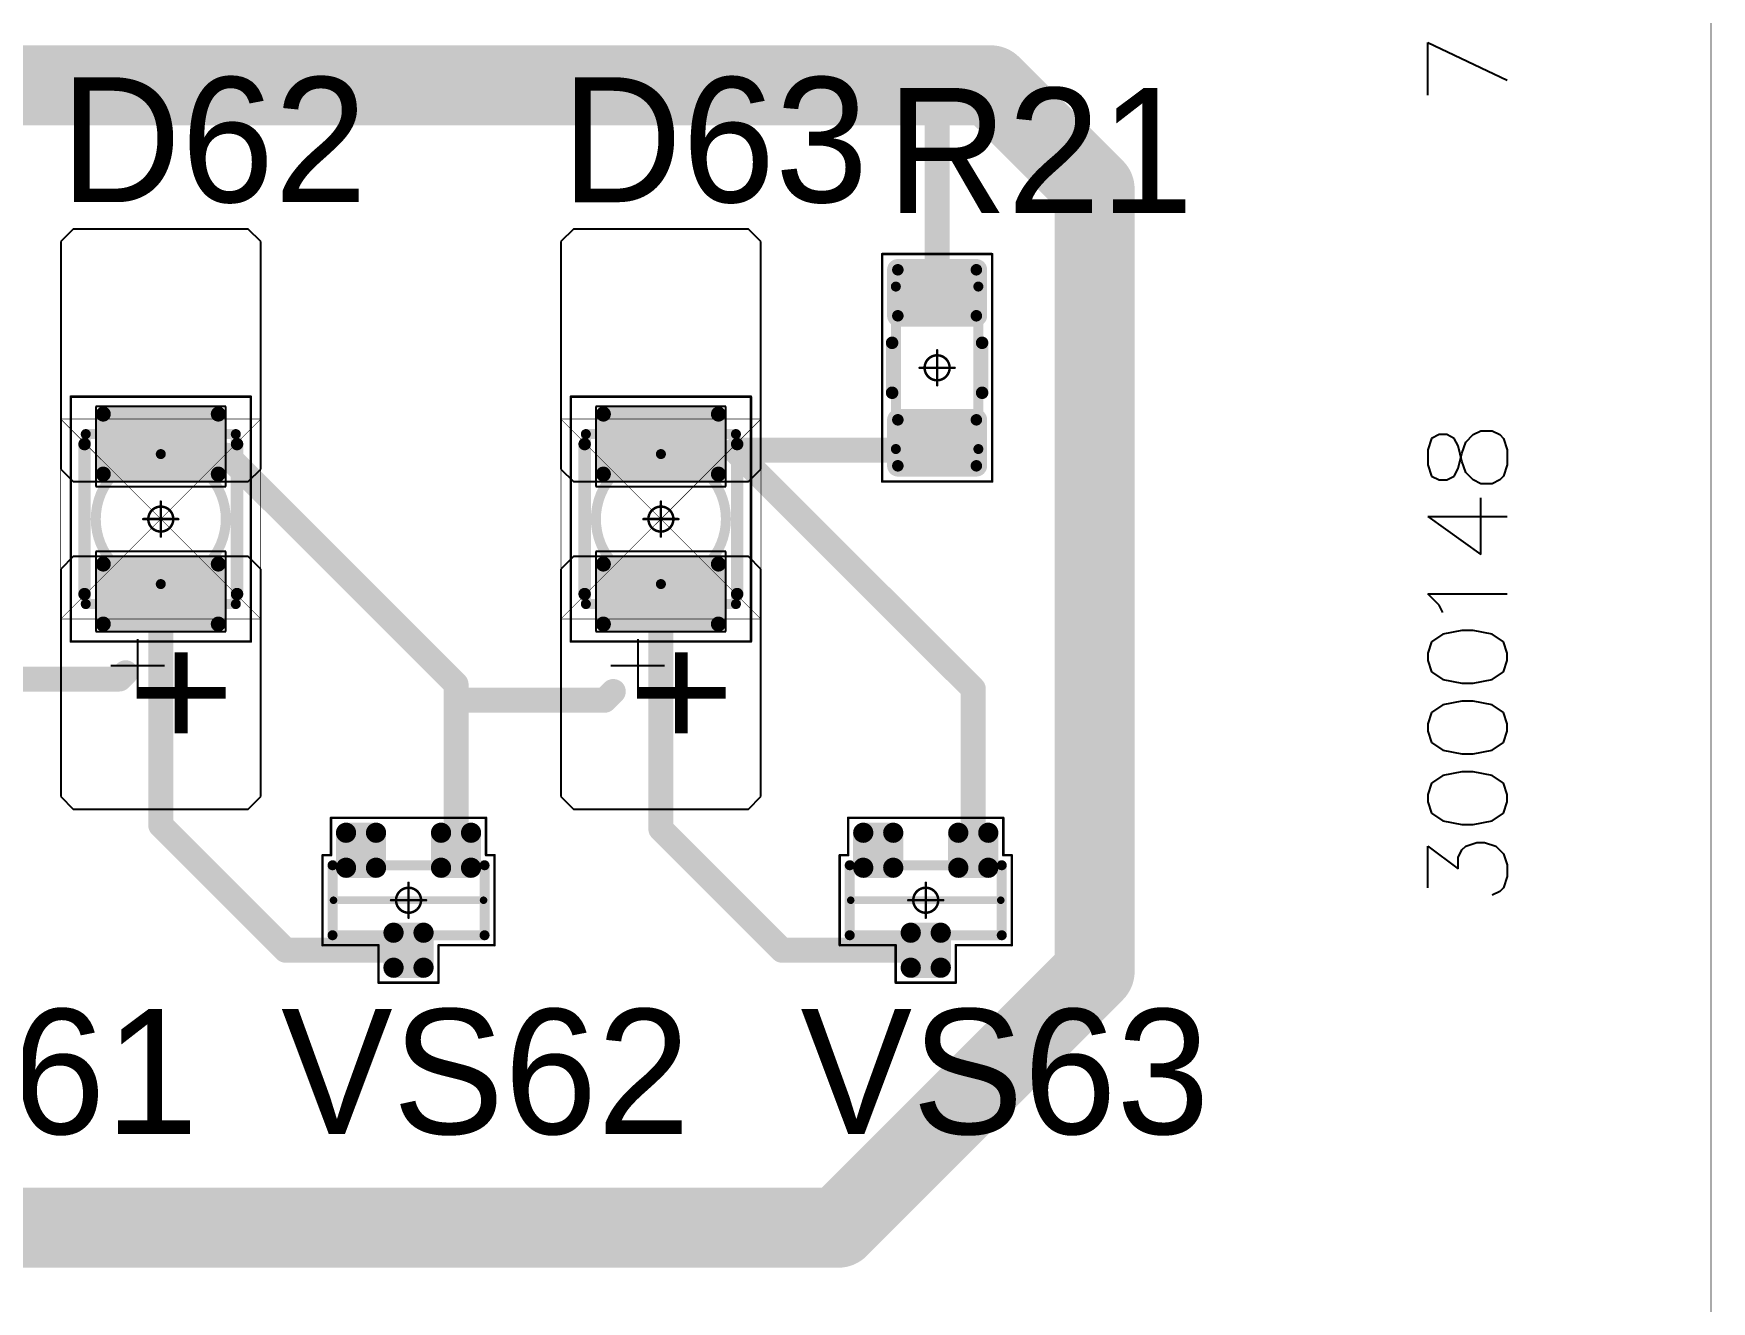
# Model space of a CAD drawing. Header units: millimetres. Extents: x 0 to 273, y 0 to 149.
# Drawn here: x 238.96 to 272.51, y 27.85 to 53.21 of the extents above; entities that cross this region are included whole.
import ezdxf

# ---------------------------------------------------------------- set-up
doc = ezdxf.new("R2010")
doc.units = ezdxf.units.MM
for name, color, linetype in [('Mechanical13', 56, 'Continuous'), ('Mechanical15', 56, 'Continuous'), ('Mechanical2', 216, 'Continuous'), ('Mechanical3', 76, 'Continuous'), ('TopLayer', 1, 'Continuous'), ('TopOverlay', 2, 'Continuous'), ('TopPaste', 8, 'Continuous'), ('TopSolder', 216, 'Continuous')]:
    doc.layers.add(name, color=color, linetype=linetype)

# ---------------------------------------------------------------- blocks, each defined once
blk = doc.blocks.new('SOT23_7')
at = {"layer": 'Mechanical13', "const_width": 0.2}
for points in [[(-0.7, -1.52), (-0.7, 1.52)], [(0.7, 1.52), (-0.7, 1.52)], [(0.7, -1.52), (0.7, 1.52)], [(0.7, -1.52), (-0.7, -1.52)]]:
    blk.add_lwpolyline(points, dxfattribs=at)
at = {"layer": 'Mechanical13', "const_width": 0.1}
for points in [[(-0.75, 1.52, 1), (-0.65, 1.52, 1)], [(-0.75, 1.52, 1), (-0.65, 1.52, 1)], [(0.65, 1.52, 1), (0.75, 1.52, 1)], [(0.65, 1.52, 1), (0.75, 1.52, 1)], [(-0.75, -1.52, 1), (-0.65, -1.52, 1)], [(-0.75, -1.52, 1), (-0.65, -1.52, 1)], [(0.65, -1.52, 1), (0.75, -1.52, 1)], [(0.65, -1.52, 1), (0.75, -1.52, 1)]]:
    blk.add_lwpolyline(points, format="xyb", close=True, dxfattribs=at)
at = {"layer": 'Mechanical15', "const_width": 0.05}
for points in [[(0.9, 1.72), (-0.9, 1.72)], [(-0.9, 1.55), (-0.9, 1.72)], [(0.9, 0.6), (0.9, 1.72)], [(-0.9, 1.55), (-1.65, 1.55)], [(-1.65, -1.55), (-1.65, 1.55)], [(0, -0.35), (0, 0.35)], [(1.65, 0.6), (0.9, 0.6)], [(1.65, -0.6), (1.65, 0.6)], [(0.35, 0), (-0.35, 0)], [(0.9, -1.72), (0.9, -0.6)], [(1.65, -0.6), (0.9, -0.6)], [(-0.9, -1.55), (-1.65, -1.55)], [(-0.9, -1.72), (-0.9, -1.55)], [(0.9, -1.72), (-0.9, -1.72)]]:
    blk.add_lwpolyline(points, dxfattribs=at)
at = {"layer": 'Mechanical15'}
for points, const_width in [([(-0.913, 1.72, 1), (-0.888, 1.72, 1)], 0.025), ([(-0.913, 1.72, 1), (-0.888, 1.72, 1)], 0.025), ([(0.888, 1.72, 1), (0.913, 1.72, 1)], 0.025), ([(0.888, 1.72, 1), (0.913, 1.72, 1)], 0.025), ([(-1.662, 1.55, 1), (-1.637, 1.55, 1)], 0.025), ([(-1.662, 1.55, 1), (-1.637, 1.55, 1)], 0.025), ([(-0.913, 1.55, 1), (-0.888, 1.55, 1)], 0.025), ([(-0.913, 1.55, 1), (-0.888, 1.55, 1)], 0.025), ([(-0.012, 0.35, 1), (0.012, 0.35, 1)], 0.025), ([(0.888, 0.6, 1), (0.913, 0.6, 1)], 0.025), ([(0.888, 0.6, 1), (0.913, 0.6, 1)], 0.025), ([(1.637, 0.6, 1), (1.662, 0.6, 1)], 0.025), ([(1.637, 0.6, 1), (1.662, 0.6, 1)], 0.025), ([(-0.362, 0, 1), (-0.337, 0, 1)], 0.025), ([(0.25, 0, 1), (-0.25, 0, 1)], 0.05), ([(-0.262, 0, 1), (-0.238, 0, 1)], 0.025), ([(0.238, 0, 1), (0.262, 0, 1)], 0.025), ([(0.337, 0, 1), (0.362, 0, 1)], 0.025), ([(-0.012, -0.35, 1), (0.012, -0.35, 1)], 0.025), ([(0.888, -0.6, 1), (0.913, -0.6, 1)], 0.025), ([(0.888, -0.6, 1), (0.913, -0.6, 1)], 0.025), ([(1.637, -0.6, 1), (1.662, -0.6, 1)], 0.025), ([(1.637, -0.6, 1), (1.662, -0.6, 1)], 0.025), ([(-1.662, -1.55, 1), (-1.637, -1.55, 1)], 0.025), ([(-1.662, -1.55, 1), (-1.637, -1.55, 1)], 0.025), ([(-0.913, -1.55, 1), (-0.888, -1.55, 1)], 0.025), ([(-0.913, -1.55, 1), (-0.888, -1.55, 1)], 0.025), ([(-0.913, -1.72, 1), (-0.888, -1.72, 1)], 0.025), ([(-0.913, -1.72, 1), (-0.888, -1.72, 1)], 0.025), ([(0.888, -1.72, 1), (0.913, -1.72, 1)], 0.025), ([(0.888, -1.72, 1), (0.913, -1.72, 1)], 0.025)]:
    blk.add_lwpolyline(points, format="xyb", close=True, dxfattribs=dict(at, const_width=const_width))
at = {"layer": 'TopLayer', "const_width": 0.1}
for points in [[(-1.4, 1.25, 1), (-1.3, 1.25, 1)], [(-0.7, 1.25, 1), (-0.6, 1.25, 1)], [(-1.4, 0.65, 1), (-1.3, 0.65, 1)], [(-0.7, 0.65, 1), (-0.6, 0.65, 1)], [(0.6, 0.3, 1), (0.7, 0.3, 1)], [(1.3, 0.3, 1), (1.4, 0.3, 1)], [(0.6, -0.3, 1), (0.7, -0.3, 1)], [(1.3, -0.3, 1), (1.4, -0.3, 1)], [(-1.4, -0.65, 1), (-1.3, -0.65, 1)], [(-0.7, -0.65, 1), (-0.6, -0.65, 1)], [(-1.4, -1.25, 1), (-1.3, -1.25, 1)], [(-0.7, -1.25, 1), (-0.6, -1.25, 1)]]:
    blk.add_lwpolyline(points, format="xyb", close=True, dxfattribs=at)
at = {"layer": 'TopLayer'}
for points in [[(-1.35, 1.35), (-1.35, 0.55), (-0.65, 1.35), (-0.65, 0.55)], [(-1.45, 1.25), (-1.45, 0.65), (-0.55, 1.25), (-0.55, 0.65)], [(0.65, 0.4), (0.65, -0.4), (1.35, 0.4), (1.35, -0.4)], [(0.55, 0.3), (0.55, -0.3), (1.45, 0.3), (1.45, -0.3)], [(-1.45, -0.65), (-1.45, -1.25), (-0.55, -0.65), (-0.55, -1.25)], [(-1.35, -0.55), (-1.35, -1.35), (-0.65, -0.55), (-0.65, -1.35)]]:
    blk.add_solid(points, dxfattribs=at)
at = {"layer": 'TopOverlay', "const_width": 0.15}
blk.add_lwpolyline([(0, -1.5), (0, 1.5)], dxfattribs=at)
at = {"layer": 'TopOverlay', "const_width": 0.075}
for points in [[(-0.038, 1.5, 1), (0.038, 1.5, 1)], [(-0.038, -1.5, 1), (0.038, -1.5, 1)]]:
    blk.add_lwpolyline(points, format="xyb", close=True, dxfattribs=at)
at = {"layer": 'TopPaste', "const_width": 0.075}
for points in [[(-1.387, 1.25, 1), (-1.313, 1.25, 1)], [(-0.687, 1.25, 1), (-0.613, 1.25, 1)], [(-1.387, 0.65, 1), (-1.313, 0.65, 1)], [(-0.687, 0.65, 1), (-0.613, 0.65, 1)], [(0.613, 0.3, 1), (0.687, 0.3, 1)], [(1.313, 0.3, 1), (1.387, 0.3, 1)], [(0.613, -0.3, 1), (0.687, -0.3, 1)], [(1.313, -0.3, 1), (1.387, -0.3, 1)], [(-1.387, -0.65, 1), (-1.313, -0.65, 1)], [(-0.687, -0.65, 1), (-0.613, -0.65, 1)], [(-1.387, -1.25, 1), (-1.313, -1.25, 1)], [(-0.687, -1.25, 1), (-0.613, -1.25, 1)]]:
    blk.add_lwpolyline(points, format="xyb", close=True, dxfattribs=at)
at = {"layer": 'TopPaste'}
for points in [[(-1.425, 1.25), (-1.425, 0.65), (-0.575, 1.25), (-0.575, 0.65)], [(-1.35, 1.325), (-1.35, 0.575), (-0.65, 1.325), (-0.65, 0.575)], [(0.65, 0.375), (0.65, -0.375), (1.35, 0.375), (1.35, -0.375)], [(0.575, 0.3), (0.575, -0.3), (1.425, 0.3), (1.425, -0.3)], [(-1.425, -0.65), (-1.425, -1.25), (-0.575, -0.65), (-0.575, -1.25)], [(-1.35, -0.575), (-1.35, -1.325), (-0.65, -0.575), (-0.65, -1.325)]]:
    blk.add_solid(points, dxfattribs=at)
at = {"layer": 'TopSolder', "const_width": 0.202}
for points in [[(-1.451, 1.25, 1), (-1.249, 1.25, 1)], [(-0.751, 1.25, 1), (-0.549, 1.25, 1)], [(-1.451, 0.65, 1), (-1.249, 0.65, 1)], [(-0.751, 0.65, 1), (-0.549, 0.65, 1)], [(0.549, 0.3, 1), (0.751, 0.3, 1)], [(1.249, 0.3, 1), (1.451, 0.3, 1)], [(0.549, -0.3, 1), (0.751, -0.3, 1)], [(1.249, -0.3, 1), (1.451, -0.3, 1)], [(-1.451, -0.65, 1), (-1.249, -0.65, 1)], [(-0.751, -0.65, 1), (-0.549, -0.65, 1)], [(-1.451, -1.25, 1), (-1.249, -1.25, 1)], [(-0.751, -1.25, 1), (-0.549, -1.25, 1)]]:
    blk.add_lwpolyline(points, format="xyb", close=True, dxfattribs=at)
at = {"layer": 'TopSolder'}
for points in [[(-1.35, 1.452), (-1.35, 0.448), (-0.65, 1.452), (-0.65, 0.448)], [(-1.552, 1.25), (-1.552, 0.65), (-0.448, 1.25), (-0.448, 0.65)], [(0.65, 0.502), (0.65, -0.502), (1.35, 0.502), (1.35, -0.502)], [(0.448, 0.3), (0.448, -0.3), (1.552, 0.3), (1.552, -0.3)], [(-1.552, -0.65), (-1.552, -1.25), (-0.448, -0.65), (-0.448, -1.25)], [(-1.35, -0.448), (-1.35, -1.452), (-0.65, -0.448), (-0.65, -1.452)]]:
    blk.add_solid(points, dxfattribs=at)
blk = doc.blocks.new('SOT23_8')
at = {"layer": 'Mechanical13', "const_width": 0.2}
for points in [[(-0.7, -1.52), (-0.7, 1.52)], [(0.7, 1.52), (-0.7, 1.52)], [(0.7, -1.52), (0.7, 1.52)], [(0.7, -1.52), (-0.7, -1.52)]]:
    blk.add_lwpolyline(points, dxfattribs=at)
at = {"layer": 'Mechanical13', "const_width": 0.1}
for points in [[(-0.75, 1.52, 1), (-0.65, 1.52, 1)], [(-0.75, 1.52, 1), (-0.65, 1.52, 1)], [(0.65, 1.52, 1), (0.75, 1.52, 1)], [(0.65, 1.52, 1), (0.75, 1.52, 1)], [(-0.75, -1.52, 1), (-0.65, -1.52, 1)], [(-0.75, -1.52, 1), (-0.65, -1.52, 1)], [(0.65, -1.52, 1), (0.75, -1.52, 1)], [(0.65, -1.52, 1), (0.75, -1.52, 1)]]:
    blk.add_lwpolyline(points, format="xyb", close=True, dxfattribs=at)
at = {"layer": 'Mechanical15', "const_width": 0.05}
for points in [[(0.9, 1.72), (-0.9, 1.72)], [(-0.9, 1.55), (-0.9, 1.72)], [(0.9, 0.6), (0.9, 1.72)], [(-0.9, 1.55), (-1.65, 1.55)], [(-1.65, -1.55), (-1.65, 1.55)], [(0, -0.35), (0, 0.35)], [(1.65, 0.6), (0.9, 0.6)], [(1.65, -0.6), (1.65, 0.6)], [(0.35, 0), (-0.35, 0)], [(0.9, -1.72), (0.9, -0.6)], [(1.65, -0.6), (0.9, -0.6)], [(-0.9, -1.55), (-1.65, -1.55)], [(-0.9, -1.72), (-0.9, -1.55)], [(0.9, -1.72), (-0.9, -1.72)]]:
    blk.add_lwpolyline(points, dxfattribs=at)
at = {"layer": 'Mechanical15'}
for points, const_width in [([(-0.913, 1.72, 1), (-0.888, 1.72, 1)], 0.025), ([(-0.913, 1.72, 1), (-0.888, 1.72, 1)], 0.025), ([(0.888, 1.72, 1), (0.913, 1.72, 1)], 0.025), ([(0.888, 1.72, 1), (0.913, 1.72, 1)], 0.025), ([(-1.662, 1.55, 1), (-1.637, 1.55, 1)], 0.025), ([(-1.662, 1.55, 1), (-1.637, 1.55, 1)], 0.025), ([(-0.913, 1.55, 1), (-0.888, 1.55, 1)], 0.025), ([(-0.913, 1.55, 1), (-0.888, 1.55, 1)], 0.025), ([(-0.012, 0.35, 1), (0.012, 0.35, 1)], 0.025), ([(0.888, 0.6, 1), (0.913, 0.6, 1)], 0.025), ([(0.888, 0.6, 1), (0.913, 0.6, 1)], 0.025), ([(1.637, 0.6, 1), (1.662, 0.6, 1)], 0.025), ([(1.637, 0.6, 1), (1.662, 0.6, 1)], 0.025), ([(-0.362, 0, 1), (-0.337, 0, 1)], 0.025), ([(0.25, 0, 1), (-0.25, 0, 1)], 0.05), ([(-0.262, 0, 1), (-0.238, 0, 1)], 0.025), ([(0.238, 0, 1), (0.262, 0, 1)], 0.025), ([(0.337, 0, 1), (0.362, 0, 1)], 0.025), ([(-0.012, -0.35, 1), (0.012, -0.35, 1)], 0.025), ([(0.888, -0.6, 1), (0.913, -0.6, 1)], 0.025), ([(0.888, -0.6, 1), (0.913, -0.6, 1)], 0.025), ([(1.637, -0.6, 1), (1.662, -0.6, 1)], 0.025), ([(1.637, -0.6, 1), (1.662, -0.6, 1)], 0.025), ([(-1.662, -1.55, 1), (-1.637, -1.55, 1)], 0.025), ([(-1.662, -1.55, 1), (-1.637, -1.55, 1)], 0.025), ([(-0.913, -1.55, 1), (-0.888, -1.55, 1)], 0.025), ([(-0.913, -1.55, 1), (-0.888, -1.55, 1)], 0.025), ([(-0.913, -1.72, 1), (-0.888, -1.72, 1)], 0.025), ([(-0.913, -1.72, 1), (-0.888, -1.72, 1)], 0.025), ([(0.888, -1.72, 1), (0.913, -1.72, 1)], 0.025), ([(0.888, -1.72, 1), (0.913, -1.72, 1)], 0.025)]:
    blk.add_lwpolyline(points, format="xyb", close=True, dxfattribs=dict(at, const_width=const_width))
at = {"layer": 'TopLayer', "const_width": 0.1}
for points in [[(-1.4, 1.25, 1), (-1.3, 1.25, 1)], [(-0.7, 1.25, 1), (-0.6, 1.25, 1)], [(-1.4, 0.65, 1), (-1.3, 0.65, 1)], [(-0.7, 0.65, 1), (-0.6, 0.65, 1)], [(0.6, 0.3, 1), (0.7, 0.3, 1)], [(1.3, 0.3, 1), (1.4, 0.3, 1)], [(0.6, -0.3, 1), (0.7, -0.3, 1)], [(1.3, -0.3, 1), (1.4, -0.3, 1)], [(-1.4, -0.65, 1), (-1.3, -0.65, 1)], [(-0.7, -0.65, 1), (-0.6, -0.65, 1)], [(-1.4, -1.25, 1), (-1.3, -1.25, 1)], [(-0.7, -1.25, 1), (-0.6, -1.25, 1)]]:
    blk.add_lwpolyline(points, format="xyb", close=True, dxfattribs=at)
at = {"layer": 'TopLayer'}
for points in [[(-1.35, 1.35), (-1.35, 0.55), (-0.65, 1.35), (-0.65, 0.55)], [(-1.45, 1.25), (-1.45, 0.65), (-0.55, 1.25), (-0.55, 0.65)], [(0.65, 0.4), (0.65, -0.4), (1.35, 0.4), (1.35, -0.4)], [(0.55, 0.3), (0.55, -0.3), (1.45, 0.3), (1.45, -0.3)], [(-1.45, -0.65), (-1.45, -1.25), (-0.55, -0.65), (-0.55, -1.25)], [(-1.35, -0.55), (-1.35, -1.35), (-0.65, -0.55), (-0.65, -1.35)]]:
    blk.add_solid(points, dxfattribs=at)
at = {"layer": 'TopOverlay', "const_width": 0.15}
blk.add_lwpolyline([(0, -1.5), (0, 1.5)], dxfattribs=at)
at = {"layer": 'TopOverlay', "const_width": 0.075}
for points in [[(-0.038, 1.5, 1), (0.038, 1.5, 1)], [(-0.038, -1.5, 1), (0.038, -1.5, 1)]]:
    blk.add_lwpolyline(points, format="xyb", close=True, dxfattribs=at)
at = {"layer": 'TopPaste', "const_width": 0.075}
for points in [[(-1.387, 1.25, 1), (-1.313, 1.25, 1)], [(-0.687, 1.25, 1), (-0.613, 1.25, 1)], [(-1.387, 0.65, 1), (-1.313, 0.65, 1)], [(-0.687, 0.65, 1), (-0.613, 0.65, 1)], [(0.613, 0.3, 1), (0.687, 0.3, 1)], [(1.313, 0.3, 1), (1.387, 0.3, 1)], [(0.613, -0.3, 1), (0.687, -0.3, 1)], [(1.313, -0.3, 1), (1.387, -0.3, 1)], [(-1.387, -0.65, 1), (-1.313, -0.65, 1)], [(-0.687, -0.65, 1), (-0.613, -0.65, 1)], [(-1.387, -1.25, 1), (-1.313, -1.25, 1)], [(-0.687, -1.25, 1), (-0.613, -1.25, 1)]]:
    blk.add_lwpolyline(points, format="xyb", close=True, dxfattribs=at)
at = {"layer": 'TopPaste'}
for points in [[(-1.425, 1.25), (-1.425, 0.65), (-0.575, 1.25), (-0.575, 0.65)], [(-1.35, 1.325), (-1.35, 0.575), (-0.65, 1.325), (-0.65, 0.575)], [(0.65, 0.375), (0.65, -0.375), (1.35, 0.375), (1.35, -0.375)], [(0.575, 0.3), (0.575, -0.3), (1.425, 0.3), (1.425, -0.3)], [(-1.425, -0.65), (-1.425, -1.25), (-0.575, -0.65), (-0.575, -1.25)], [(-1.35, -0.575), (-1.35, -1.325), (-0.65, -0.575), (-0.65, -1.325)]]:
    blk.add_solid(points, dxfattribs=at)
at = {"layer": 'TopSolder', "const_width": 0.202}
for points in [[(-1.451, 1.25, 1), (-1.249, 1.25, 1)], [(-0.751, 1.25, 1), (-0.549, 1.25, 1)], [(-1.451, 0.65, 1), (-1.249, 0.65, 1)], [(-0.751, 0.65, 1), (-0.549, 0.65, 1)], [(0.549, 0.3, 1), (0.751, 0.3, 1)], [(1.249, 0.3, 1), (1.451, 0.3, 1)], [(0.549, -0.3, 1), (0.751, -0.3, 1)], [(1.249, -0.3, 1), (1.451, -0.3, 1)], [(-1.451, -0.65, 1), (-1.249, -0.65, 1)], [(-0.751, -0.65, 1), (-0.549, -0.65, 1)], [(-1.451, -1.25, 1), (-1.249, -1.25, 1)], [(-0.751, -1.25, 1), (-0.549, -1.25, 1)]]:
    blk.add_lwpolyline(points, format="xyb", close=True, dxfattribs=at)
at = {"layer": 'TopSolder'}
for points in [[(-1.35, 1.452), (-1.35, 0.448), (-0.65, 1.452), (-0.65, 0.448)], [(-1.552, 1.25), (-1.552, 0.65), (-0.448, 1.25), (-0.448, 0.65)], [(0.65, 0.502), (0.65, -0.502), (1.35, 0.502), (1.35, -0.502)], [(0.448, 0.3), (0.448, -0.3), (1.552, 0.3), (1.552, -0.3)], [(-1.552, -0.65), (-1.552, -1.25), (-0.448, -0.65), (-0.448, -1.25)], [(-1.35, -0.448), (-1.35, -1.452), (-0.65, -0.448), (-0.65, -1.452)]]:
    blk.add_solid(points, dxfattribs=at)
blk = doc.blocks.new('RC1206S_71')
at = {"layer": 'Mechanical13', "const_width": 0.2}
for points in [[(1.625, 0.825), (-1.625, 0.825)], [(-1.625, -0.825), (-1.625, 0.825)], [(1.625, -0.825), (1.625, 0.825)], [(1.625, -0.825), (-1.625, -0.825)]]:
    blk.add_lwpolyline(points, dxfattribs=at)
at = {"layer": 'Mechanical13', "const_width": 0.1}
for points in [[(-1.675, 0.825, 1), (-1.575, 0.825, 1)], [(-1.675, 0.825, 1), (-1.575, 0.825, 1)], [(1.575, 0.825, 1), (1.675, 0.825, 1)], [(1.575, 0.825, 1), (1.675, 0.825, 1)], [(-1.675, -0.825, 1), (-1.575, -0.825, 1)], [(-1.675, -0.825, 1), (-1.575, -0.825, 1)], [(1.575, -0.825, 1), (1.675, -0.825, 1)], [(1.575, -0.825, 1), (1.675, -0.825, 1)]]:
    blk.add_lwpolyline(points, format="xyb", close=True, dxfattribs=at)
at = {"layer": 'Mechanical15', "const_width": 0.05}
for points in [[(2.275, 1.1), (-2.275, 1.1)], [(-2.275, -1.1), (-2.275, 1.1)], [(2.275, -1.1), (2.275, 1.1)], [(0, -0.35), (0, 0.35)], [(0.35, 0), (-0.35, 0)], [(2.275, -1.1), (-2.275, -1.1)]]:
    blk.add_lwpolyline(points, dxfattribs=at)
at = {"layer": 'Mechanical15'}
for points, const_width in [([(-2.287, 1.1, 1), (-2.262, 1.1, 1)], 0.025), ([(-2.287, 1.1, 1), (-2.262, 1.1, 1)], 0.025), ([(2.262, 1.1, 1), (2.287, 1.1, 1)], 0.025), ([(2.262, 1.1, 1), (2.287, 1.1, 1)], 0.025), ([(-0.012, 0.35, 1), (0.012, 0.35, 1)], 0.025), ([(-0.362, 0, 1), (-0.337, 0, 1)], 0.025), ([(0.25, 0, 1), (-0.25, 0, 1)], 0.05), ([(-0.262, 0, 1), (-0.238, 0, 1)], 0.025), ([(0.238, 0, 1), (0.262, 0, 1)], 0.025), ([(0.337, 0, 1), (0.362, 0, 1)], 0.025), ([(-0.012, -0.35, 1), (0.012, -0.35, 1)], 0.025), ([(-2.287, -1.1, 1), (-2.262, -1.1, 1)], 0.025), ([(-2.287, -1.1, 1), (-2.262, -1.1, 1)], 0.025), ([(2.262, -1.1, 1), (2.287, -1.1, 1)], 0.025), ([(2.262, -1.1, 1), (2.287, -1.1, 1)], 0.025)]:
    blk.add_lwpolyline(points, format="xyb", close=True, dxfattribs=dict(at, const_width=const_width))
at = {"layer": 'TopLayer', "const_width": 0.115}
for points in [[(-2.018, 0.785, 1), (-1.903, 0.785, 1)], [(-1.098, 0.785, 1), (-0.983, 0.785, 1)], [(0.983, 0.785, 1), (1.098, 0.785, 1)], [(1.903, 0.785, 1), (2.018, 0.785, 1)], [(-2.018, -0.785, 1), (-1.903, -0.785, 1)], [(-1.098, -0.785, 1), (-0.983, -0.785, 1)], [(0.983, -0.785, 1), (1.098, -0.785, 1)], [(1.903, -0.785, 1), (2.018, -0.785, 1)]]:
    blk.add_lwpolyline(points, format="xyb", close=True, dxfattribs=at)
at = {"layer": 'TopLayer'}
for points in [[(-2.075, -0.785), (-0.925, -0.785), (-2.075, 0.785), (-0.925, 0.785)], [(-1.96, -0.9), (-1.04, -0.9), (-1.96, 0.9), (-1.04, 0.9)], [(0.925, -0.785), (2.075, -0.785), (0.925, 0.785), (2.075, 0.785)], [(1.04, -0.9), (1.96, -0.9), (1.04, 0.9), (1.96, 0.9)]]:
    blk.add_solid(points, dxfattribs=at)
at = {"layer": 'TopOverlay', "const_width": 0.25}
for points in [[(0.5, 0.9), (-0.5, 0.9)], [(0.5, -0.9), (-0.5, -0.9)]]:
    blk.add_lwpolyline(points, dxfattribs=at)
at = {"layer": 'TopOverlay', "const_width": 0.125}
for points in [[(-0.562, 0.9, 1), (-0.437, 0.9, 1)], [(0.437, 0.9, 1), (0.562, 0.9, 1)], [(-0.562, -0.9, 1), (-0.437, -0.9, 1)], [(0.437, -0.9, 1), (0.562, -0.9, 1)]]:
    blk.add_lwpolyline(points, format="xyb", close=True, dxfattribs=at)
at = {"layer": 'TopPaste', "const_width": 0.09}
for points in [[(-2.005, 0.785, 1), (-1.915, 0.785, 1)], [(-1.085, 0.785, 1), (-0.995, 0.785, 1)], [(0.995, 0.785, 1), (1.085, 0.785, 1)], [(1.915, 0.785, 1), (2.005, 0.785, 1)], [(-2.005, -0.785, 1), (-1.915, -0.785, 1)], [(-1.085, -0.785, 1), (-0.995, -0.785, 1)], [(0.995, -0.785, 1), (1.085, -0.785, 1)], [(1.915, -0.785, 1), (2.005, -0.785, 1)]]:
    blk.add_lwpolyline(points, format="xyb", close=True, dxfattribs=at)
at = {"layer": 'TopPaste'}
for points in [[(-2.05, -0.785), (-0.95, -0.785), (-2.05, 0.785), (-0.95, 0.785)], [(-1.96, -0.875), (-1.04, -0.875), (-1.96, 0.875), (-1.04, 0.875)], [(0.95, -0.785), (2.05, -0.785), (0.95, 0.785), (2.05, 0.785)], [(1.04, -0.875), (1.96, -0.875), (1.04, 0.875), (1.96, 0.875)]]:
    blk.add_solid(points, dxfattribs=at)
at = {"layer": 'TopSolder', "const_width": 0.215}
for points in [[(-2.068, 0.785, 1), (-1.853, 0.785, 1)], [(-1.148, 0.785, 1), (-0.933, 0.785, 1)], [(0.933, 0.785, 1), (1.148, 0.785, 1)], [(1.853, 0.785, 1), (2.068, 0.785, 1)], [(-2.068, -0.785, 1), (-1.853, -0.785, 1)], [(-1.148, -0.785, 1), (-0.933, -0.785, 1)], [(0.933, -0.785, 1), (1.148, -0.785, 1)], [(1.853, -0.785, 1), (2.068, -0.785, 1)]]:
    blk.add_lwpolyline(points, format="xyb", close=True, dxfattribs=at)
at = {"layer": 'TopSolder'}
for points in [[(-2.175, -0.785), (-0.825, -0.785), (-2.175, 0.785), (-0.825, 0.785)], [(-1.96, -1), (-1.04, -1), (-1.96, 1), (-1.04, 1)], [(0.825, -0.785), (2.175, -0.785), (0.825, 0.785), (2.175, 0.785)], [(1.04, -1), (1.96, -1), (1.04, 1), (1.96, 1)]]:
    blk.add_solid(points, dxfattribs=at)
blk = doc.blocks.new('T66G_92')
at = {"layer": 'Mechanical13'}
for p, q in [((2.936, 0.071), (2.936, -1)), ((2.4, -0.464), (3.471, -0.464))]:
    blk.add_line(p, q, dxfattribs=at)
at = {"layer": 'Mechanical13', "const_width": 0.2}
for points in [[(1.7, 1.5), (-1.7, 1.5)], [(-1.7, -1.5), (-1.7, 1.5)], [(1.7, -1.5), (1.7, 1.5)], [(1.7, -1.5), (-1.7, -1.5)]]:
    blk.add_lwpolyline(points, dxfattribs=at)
at = {"layer": 'Mechanical13'}
for points, const_width in [([(-1.75, 1.5, 1), (-1.65, 1.5, 1)], 0.1), ([(-1.75, 1.5, 1), (-1.65, 1.5, 1)], 0.1), ([(1.3, 0, 1), (-1.3, 0, 1)], 0.2), ([(1.65, 1.5, 1), (1.75, 1.5, 1)], 0.1), ([(1.65, 1.5, 1), (1.75, 1.5, 1)], 0.1), ([(-1.35, 0, 1), (-1.25, 0, 1)], 0.1), ([(1.25, 0, 1), (1.35, 0, 1)], 0.1), ([(-1.75, -1.5, 1), (-1.65, -1.5, 1)], 0.1), ([(-1.75, -1.5, 1), (-1.65, -1.5, 1)], 0.1), ([(1.65, -1.5, 1), (1.75, -1.5, 1)], 0.1), ([(1.65, -1.5, 1), (1.75, -1.5, 1)], 0.1)]:
    blk.add_lwpolyline(points, format="xyb", close=True, dxfattribs=dict(at, const_width=const_width))
at = {"layer": 'Mechanical15', "const_width": 0.05}
for points in [[(-2.45, -1.8), (-2.45, 1.8)], [(2.45, 1.8), (-2.45, 1.8)], [(2.45, -1.8), (2.45, 1.8)], [(0, -0.35), (0, 0.35)], [(0.35, 0), (-0.35, 0)], [(2.45, -1.8), (-2.45, -1.8)]]:
    blk.add_lwpolyline(points, dxfattribs=at)
at = {"layer": 'Mechanical15'}
for points, const_width in [([(-2.462, 1.8, 1), (-2.438, 1.8, 1)], 0.025), ([(-2.462, 1.8, 1), (-2.438, 1.8, 1)], 0.025), ([(2.438, 1.8, 1), (2.462, 1.8, 1)], 0.025), ([(2.438, 1.8, 1), (2.462, 1.8, 1)], 0.025), ([(-0.012, 0.35, 1), (0.012, 0.35, 1)], 0.025), ([(-0.362, 0, 1), (-0.337, 0, 1)], 0.025), ([(0.25, 0, 1), (-0.25, 0, 1)], 0.05), ([(-0.262, 0, 1), (-0.238, 0, 1)], 0.025), ([(0.238, 0, 1), (0.262, 0, 1)], 0.025), ([(0.337, 0, 1), (0.362, 0, 1)], 0.025), ([(-0.012, -0.35, 1), (0.012, -0.35, 1)], 0.025), ([(-2.462, -1.8, 1), (-2.438, -1.8, 1)], 0.025), ([(-2.462, -1.8, 1), (-2.438, -1.8, 1)], 0.025), ([(2.438, -1.8, 1), (2.462, -1.8, 1)], 0.025), ([(2.438, -1.8, 1), (2.462, -1.8, 1)], 0.025)]:
    blk.add_lwpolyline(points, format="xyb", close=True, dxfattribs=dict(at, const_width=const_width))
at = {"layer": 'TopLayer'}
for p, q in [((-5.55, 2), (-5.8, 1.75)), ((-5.8, 1.75), (-5.8, -1.75)), ((-1, 2), (-5.55, 2)), ((-0.75, 1.75), (-1, 2)), ((-0.75, -1.75), (-0.75, 1.75)), ((1, 2), (0.75, 1.75)), ((0.75, 1.75), (0.75, -1.75)), ((5.55, 2), (1, 2)), ((5.8, 1.75), (5.55, 2)), ((5.8, -1.75), (5.8, 1.75)), ((-5.8, -1.75), (-5.55, -2)), ((-5.55, -2), (-1, -2)), ((-1, -2), (-0.75, -1.75)), ((0.75, -1.75), (1, -2)), ((1, -2), (5.55, -2)), ((5.55, -2), (5.8, -1.75))]:
    blk.add_line(p, q, dxfattribs=at)
at = {"layer": 'TopLayer', "const_width": 0.15}
for points in [[(-2.175, 1.15, 1), (-2.025, 1.15, 1)], [(-0.975, 1.15, 1), (-0.825, 1.15, 1)], [(0.825, 1.15, 1), (0.975, 1.15, 1)], [(2.025, 1.15, 1), (2.175, 1.15, 1)], [(-2.175, -1.15, 1), (-2.025, -1.15, 1)], [(-0.975, -1.15, 1), (-0.825, -1.15, 1)], [(0.825, -1.15, 1), (0.975, -1.15, 1)], [(2.025, -1.15, 1), (2.175, -1.15, 1)]]:
    blk.add_lwpolyline(points, format="xyb", close=True, dxfattribs=at)
at = {"layer": 'TopLayer'}
for points in [[(-0.75, 1.15), (-2.25, 1.15), (-0.75, -1.15), (-2.25, -1.15)], [(-0.9, 1.3), (-2.1, 1.3), (-0.9, -1.3), (-2.1, -1.3)], [(2.25, 1.15), (0.75, 1.15), (2.25, -1.15), (0.75, -1.15)], [(2.1, 1.3), (0.9, 1.3), (2.1, -1.3), (0.9, -1.3)]]:
    blk.add_solid(points, dxfattribs=at)
at = {"layer": 'TopOverlay', "const_width": 0.25}
for points in [[(1.5, 1.525), (-1.5, 1.525)], [(1.5, -1.525), (-1.5, -1.525)]]:
    blk.add_lwpolyline(points, dxfattribs=at)
at = {"layer": 'TopOverlay', "const_width": 0.125}
for points in [[(-1.562, 1.525, 1), (-1.438, 1.525, 1)], [(1.438, 1.525, 1), (1.562, 1.525, 1)], [(-1.562, -1.525, 1), (-1.438, -1.525, 1)], [(1.438, -1.525, 1), (1.562, -1.525, 1)]]:
    blk.add_lwpolyline(points, format="xyb", close=True, dxfattribs=at)
at = {"layer": 'TopPaste', "const_width": 0.125}
for points in [[(-2.163, 1.15, 1), (-2.038, 1.15, 1)], [(-0.963, 1.15, 1), (-0.838, 1.15, 1)], [(0.838, 1.15, 1), (0.963, 1.15, 1)], [(2.038, 1.15, 1), (2.163, 1.15, 1)], [(-2.163, -1.15, 1), (-2.038, -1.15, 1)], [(-0.963, -1.15, 1), (-0.838, -1.15, 1)], [(0.838, -1.15, 1), (0.963, -1.15, 1)], [(2.038, -1.15, 1), (2.163, -1.15, 1)]]:
    blk.add_lwpolyline(points, format="xyb", close=True, dxfattribs=at)
at = {"layer": 'TopPaste'}
for points in [[(-0.775, 1.15), (-2.225, 1.15), (-0.775, -1.15), (-2.225, -1.15)], [(-0.9, 1.275), (-2.1, 1.275), (-0.9, -1.275), (-2.1, -1.275)], [(2.225, 1.15), (0.775, 1.15), (2.225, -1.15), (0.775, -1.15)], [(2.1, 1.275), (0.9, 1.275), (2.1, -1.275), (0.9, -1.275)]]:
    blk.add_solid(points, dxfattribs=at)
at = {"layer": 'TopSolder'}
for p, q in [((-2.25, 1.3), (-2.25, -1.3)), ((-0.65, 1.3), (-2.25, 1.3)), ((-0.65, -1.3), (-0.65, 1.3)), ((0.65, 1.3), (0.65, -1.3)), ((2.25, 1.3), (0.65, 1.3)), ((2.25, -1.3), (2.25, 1.3)), ((-2.25, -1.3), (-0.65, -1.3)), ((0.65, -1.3), (2.25, -1.3))]:
    blk.add_line(p, q, dxfattribs=at)
at = {"layer": 'TopOverlay'}
blk.add_text('+', height=2.5, dxfattribs=at).set_placement((2.5, -0.8))
blk = doc.blocks.new('T66G_93')
at = {"layer": 'Mechanical13'}
for p, q in [((2.936, 0.071), (2.936, -1)), ((2.4, -0.464), (3.471, -0.464))]:
    blk.add_line(p, q, dxfattribs=at)
at = {"layer": 'Mechanical13', "const_width": 0.2}
for points in [[(1.7, 1.5), (-1.7, 1.5)], [(-1.7, -1.5), (-1.7, 1.5)], [(1.7, -1.5), (1.7, 1.5)], [(1.7, -1.5), (-1.7, -1.5)]]:
    blk.add_lwpolyline(points, dxfattribs=at)
at = {"layer": 'Mechanical13'}
for points, const_width in [([(-1.75, 1.5, 1), (-1.65, 1.5, 1)], 0.1), ([(-1.75, 1.5, 1), (-1.65, 1.5, 1)], 0.1), ([(1.3, 0, 1), (-1.3, 0, 1)], 0.2), ([(1.65, 1.5, 1), (1.75, 1.5, 1)], 0.1), ([(1.65, 1.5, 1), (1.75, 1.5, 1)], 0.1), ([(-1.35, 0, 1), (-1.25, 0, 1)], 0.1), ([(1.25, 0, 1), (1.35, 0, 1)], 0.1), ([(-1.75, -1.5, 1), (-1.65, -1.5, 1)], 0.1), ([(-1.75, -1.5, 1), (-1.65, -1.5, 1)], 0.1), ([(1.65, -1.5, 1), (1.75, -1.5, 1)], 0.1), ([(1.65, -1.5, 1), (1.75, -1.5, 1)], 0.1)]:
    blk.add_lwpolyline(points, format="xyb", close=True, dxfattribs=dict(at, const_width=const_width))
at = {"layer": 'Mechanical15', "const_width": 0.05}
for points in [[(-2.45, -1.8), (-2.45, 1.8)], [(2.45, 1.8), (-2.45, 1.8)], [(2.45, -1.8), (2.45, 1.8)], [(0, -0.35), (0, 0.35)], [(0.35, 0), (-0.35, 0)], [(2.45, -1.8), (-2.45, -1.8)]]:
    blk.add_lwpolyline(points, dxfattribs=at)
at = {"layer": 'Mechanical15'}
for points, const_width in [([(-2.462, 1.8, 1), (-2.438, 1.8, 1)], 0.025), ([(-2.462, 1.8, 1), (-2.438, 1.8, 1)], 0.025), ([(2.438, 1.8, 1), (2.462, 1.8, 1)], 0.025), ([(2.438, 1.8, 1), (2.462, 1.8, 1)], 0.025), ([(-0.012, 0.35, 1), (0.012, 0.35, 1)], 0.025), ([(-0.362, 0, 1), (-0.337, 0, 1)], 0.025), ([(0.25, 0, 1), (-0.25, 0, 1)], 0.05), ([(-0.262, 0, 1), (-0.238, 0, 1)], 0.025), ([(0.238, 0, 1), (0.262, 0, 1)], 0.025), ([(0.337, 0, 1), (0.362, 0, 1)], 0.025), ([(-0.012, -0.35, 1), (0.012, -0.35, 1)], 0.025), ([(-2.462, -1.8, 1), (-2.438, -1.8, 1)], 0.025), ([(-2.462, -1.8, 1), (-2.438, -1.8, 1)], 0.025), ([(2.438, -1.8, 1), (2.462, -1.8, 1)], 0.025), ([(2.438, -1.8, 1), (2.462, -1.8, 1)], 0.025)]:
    blk.add_lwpolyline(points, format="xyb", close=True, dxfattribs=dict(at, const_width=const_width))
at = {"layer": 'TopLayer'}
for p, q in [((-5.55, 2), (-5.8, 1.75)), ((-5.8, 1.75), (-5.8, -1.75)), ((-1, 2), (-5.55, 2)), ((-0.75, 1.75), (-1, 2)), ((-0.75, -1.75), (-0.75, 1.75)), ((1, 2), (0.75, 1.75)), ((0.75, 1.75), (0.75, -1.75)), ((5.55, 2), (1, 2)), ((5.8, 1.75), (5.55, 2)), ((5.8, -1.75), (5.8, 1.75)), ((-5.8, -1.75), (-5.55, -2)), ((-5.55, -2), (-1, -2)), ((-1, -2), (-0.75, -1.75)), ((0.75, -1.75), (1, -2)), ((1, -2), (5.55, -2)), ((5.55, -2), (5.8, -1.75))]:
    blk.add_line(p, q, dxfattribs=at)
at = {"layer": 'TopLayer', "const_width": 0.15}
for points in [[(-2.175, 1.15, 1), (-2.025, 1.15, 1)], [(-0.975, 1.15, 1), (-0.825, 1.15, 1)], [(0.825, 1.15, 1), (0.975, 1.15, 1)], [(2.025, 1.15, 1), (2.175, 1.15, 1)], [(-2.175, -1.15, 1), (-2.025, -1.15, 1)], [(-0.975, -1.15, 1), (-0.825, -1.15, 1)], [(0.825, -1.15, 1), (0.975, -1.15, 1)], [(2.025, -1.15, 1), (2.175, -1.15, 1)]]:
    blk.add_lwpolyline(points, format="xyb", close=True, dxfattribs=at)
at = {"layer": 'TopLayer'}
for points in [[(-0.75, 1.15), (-2.25, 1.15), (-0.75, -1.15), (-2.25, -1.15)], [(-0.9, 1.3), (-2.1, 1.3), (-0.9, -1.3), (-2.1, -1.3)], [(2.25, 1.15), (0.75, 1.15), (2.25, -1.15), (0.75, -1.15)], [(2.1, 1.3), (0.9, 1.3), (2.1, -1.3), (0.9, -1.3)]]:
    blk.add_solid(points, dxfattribs=at)
at = {"layer": 'TopOverlay', "const_width": 0.25}
for points in [[(1.5, 1.525), (-1.5, 1.525)], [(1.5, -1.525), (-1.5, -1.525)]]:
    blk.add_lwpolyline(points, dxfattribs=at)
at = {"layer": 'TopOverlay', "const_width": 0.125}
for points in [[(-1.562, 1.525, 1), (-1.438, 1.525, 1)], [(1.438, 1.525, 1), (1.562, 1.525, 1)], [(-1.562, -1.525, 1), (-1.438, -1.525, 1)], [(1.438, -1.525, 1), (1.562, -1.525, 1)]]:
    blk.add_lwpolyline(points, format="xyb", close=True, dxfattribs=at)
at = {"layer": 'TopPaste', "const_width": 0.125}
for points in [[(-2.163, 1.15, 1), (-2.038, 1.15, 1)], [(-0.963, 1.15, 1), (-0.838, 1.15, 1)], [(0.838, 1.15, 1), (0.963, 1.15, 1)], [(2.038, 1.15, 1), (2.163, 1.15, 1)], [(-2.163, -1.15, 1), (-2.038, -1.15, 1)], [(-0.963, -1.15, 1), (-0.838, -1.15, 1)], [(0.838, -1.15, 1), (0.963, -1.15, 1)], [(2.038, -1.15, 1), (2.163, -1.15, 1)]]:
    blk.add_lwpolyline(points, format="xyb", close=True, dxfattribs=at)
at = {"layer": 'TopPaste'}
for points in [[(-0.775, 1.15), (-2.225, 1.15), (-0.775, -1.15), (-2.225, -1.15)], [(-0.9, 1.275), (-2.1, 1.275), (-0.9, -1.275), (-2.1, -1.275)], [(2.225, 1.15), (0.775, 1.15), (2.225, -1.15), (0.775, -1.15)], [(2.1, 1.275), (0.9, 1.275), (2.1, -1.275), (0.9, -1.275)]]:
    blk.add_solid(points, dxfattribs=at)
at = {"layer": 'TopSolder'}
for p, q in [((-2.25, 1.3), (-2.25, -1.3)), ((-0.65, 1.3), (-2.25, 1.3)), ((-0.65, -1.3), (-0.65, 1.3)), ((0.65, 1.3), (0.65, -1.3)), ((2.25, 1.3), (0.65, 1.3)), ((2.25, -1.3), (2.25, 1.3)), ((-2.25, -1.3), (-0.65, -1.3)), ((0.65, -1.3), (2.25, -1.3))]:
    blk.add_line(p, q, dxfattribs=at)
at = {"layer": 'TopOverlay'}
blk.add_text('+', height=2.5, dxfattribs=at).set_placement((2.5, -0.8))

msp = doc.modelspace()

# ---------------------------------------------------------------- linework, layer by layer
at = {"layer": 'Mechanical2'}
for points, const_width in [([(272.502, 136.101), (272.502, 2.499)], 0.0127), ([(239.502, 41.499), (239.502, 45.499)], 0.0127), ([(239.502, 45.499), (243.502, 45.499)], 0.0127), ([(239.502, 45.499), (243.502, 41.499)], 0.01), ([(239.502, 41.499), (243.502, 45.499)], 0.01), ([(243.502, 41.499), (243.502, 45.499)], 0.0127), ([(249.502, 41.499), (249.502, 45.499)], 0.0127), ([(249.502, 45.499), (253.502, 45.499)], 0.0127), ([(249.502, 45.499), (253.502, 41.499)], 0.01), ([(249.502, 41.499), (253.502, 45.499)], 0.01), ([(253.502, 41.499), (253.502, 45.499)], 0.0127), ([(239.502, 41.499), (243.502, 41.499)], 0.0127), ([(249.502, 41.499), (253.502, 41.499)], 0.0127)]:
    msp.add_lwpolyline(points, dxfattribs=dict(at, const_width=const_width))
for points, const_width in [([(239.499, 45.499, 1), (239.505, 45.499, 1)], 0.00635), ([(239.499, 45.499, 1), (239.505, 45.499, 1)], 0.00635), ([(239.499, 45.499, 1), (239.504, 45.499, 1)], 0.005), ([(243.499, 45.499, 1), (243.505, 45.499, 1)], 0.00635), ([(243.499, 45.499, 1), (243.505, 45.499, 1)], 0.00635), ([(243.499, 45.499, 1), (243.504, 45.499, 1)], 0.005), ([(249.499, 45.499, 1), (249.505, 45.499, 1)], 0.00635), ([(249.499, 45.499, 1), (249.505, 45.499, 1)], 0.00635), ([(249.499, 45.499, 1), (249.504, 45.499, 1)], 0.005), ([(253.499, 45.499, 1), (253.505, 45.499, 1)], 0.00635), ([(253.499, 45.499, 1), (253.505, 45.499, 1)], 0.00635), ([(253.499, 45.499, 1), (253.504, 45.499, 1)], 0.005), ([(239.499, 41.499, 1), (239.505, 41.499, 1)], 0.00635), ([(239.499, 41.499, 1), (239.505, 41.499, 1)], 0.00635), ([(239.499, 41.499, 1), (239.504, 41.499, 1)], 0.005), ([(243.499, 41.499, 1), (243.505, 41.499, 1)], 0.00635), ([(243.499, 41.499, 1), (243.505, 41.499, 1)], 0.00635), ([(243.499, 41.499, 1), (243.504, 41.499, 1)], 0.005), ([(249.499, 41.499, 1), (249.505, 41.499, 1)], 0.00635), ([(249.499, 41.499, 1), (249.505, 41.499, 1)], 0.00635), ([(249.499, 41.499, 1), (249.504, 41.499, 1)], 0.005), ([(253.499, 41.499, 1), (253.505, 41.499, 1)], 0.00635), ([(253.499, 41.499, 1), (253.505, 41.499, 1)], 0.00635), ([(253.499, 41.499, 1), (253.504, 41.499, 1)], 0.005)]:
    msp.add_lwpolyline(points, format="xyb", close=True, dxfattribs=dict(at, const_width=const_width))
at = {"layer": 'Mechanical3', "const_width": 0.0127}
msp.add_lwpolyline([(272.5, 2.5), (272.501, 136.004)], dxfattribs=at)
at = {"layer": 'TopLayer'}
for p, q in [((266.838, 53.033), (268.425, 52.277)), ((266.838, 51.975), (266.838, 53.033)), ((266.913, 45.112), (266.838, 44.886)), ((267.065, 45.188), (266.913, 45.112)), ((267.216, 45.188), (267.065, 45.188)), ((267.367, 45.112), (267.216, 45.188)), ((267.442, 44.961), (267.367, 45.112)), ((267.518, 44.659), (267.442, 44.961)), ((267.518, 44.81), (267.594, 45.037)), ((267.594, 45.037), (267.745, 45.188)), ((267.745, 45.188), (267.896, 45.264)), ((267.896, 45.264), (268.123, 45.264)), ((268.123, 45.264), (268.274, 45.188)), ((268.274, 45.188), (268.349, 45.112)), ((268.349, 45.112), (268.425, 44.886)), ((266.838, 44.886), (266.838, 44.583)), ((267.442, 44.508), (267.518, 44.81)), ((267.594, 44.432), (267.518, 44.659)), ((268.425, 44.886), (268.425, 44.583)), ((266.838, 44.583), (266.913, 44.357)), ((266.913, 44.357), (267.065, 44.281)), ((267.216, 44.281), (267.367, 44.357)), ((267.367, 44.357), (267.442, 44.508)), ((267.745, 44.281), (267.594, 44.432)), ((268.349, 44.357), (268.274, 44.281)), ((268.425, 44.583), (268.349, 44.357)), ((267.065, 44.281), (267.216, 44.281)), ((267.896, 44.206), (267.745, 44.281)), ((268.123, 44.206), (267.896, 44.206)), ((268.274, 44.281), (268.123, 44.206)), ((267.896, 42.792), (267.896, 43.926)), ((266.838, 43.548), (267.896, 42.792)), ((266.838, 43.548), (268.425, 43.548)), ((267.065, 41.779), (266.838, 42.006)), ((266.838, 42.006), (268.425, 42.006)), ((267.14, 41.628), (267.065, 41.779)), ((267.518, 41.273), (267.14, 41.198)), ((267.745, 41.273), (267.518, 41.273)), ((268.123, 41.198), (267.745, 41.273)), ((266.913, 41.046), (266.838, 40.82)), ((267.14, 41.198), (266.913, 41.046)), ((268.349, 41.046), (268.123, 41.198)), ((268.425, 40.82), (268.349, 41.046)), ((266.838, 40.82), (266.838, 40.668)), ((266.838, 40.668), (266.913, 40.442)), ((268.349, 40.442), (268.425, 40.668)), ((268.425, 40.668), (268.425, 40.82)), ((266.913, 40.442), (267.14, 40.291)), ((267.14, 40.291), (267.518, 40.215)), ((267.745, 40.215), (268.123, 40.291)), ((268.123, 40.291), (268.349, 40.442)), ((267.518, 40.215), (267.745, 40.215)), ((266.913, 39.633), (266.838, 39.406)), ((267.14, 39.784), (266.913, 39.633)), ((267.518, 39.86), (267.14, 39.784)), ((267.745, 39.86), (267.518, 39.86)), ((268.123, 39.784), (267.745, 39.86)), ((268.349, 39.633), (268.123, 39.784)), ((268.425, 39.406), (268.349, 39.633)), ((266.838, 39.406), (266.838, 39.255)), ((266.838, 39.255), (266.913, 39.028)), ((268.349, 39.028), (268.425, 39.255)), ((268.425, 39.255), (268.425, 39.406)), ((266.913, 39.028), (267.14, 38.877)), ((268.123, 38.877), (268.349, 39.028)), ((267.14, 38.877), (267.518, 38.802)), ((267.518, 38.802), (267.745, 38.802)), ((267.745, 38.802), (268.123, 38.877)), ((267.14, 38.371), (266.913, 38.22)), ((267.518, 38.446), (267.14, 38.371)), ((267.745, 38.446), (267.518, 38.446)), ((268.123, 38.371), (267.745, 38.446)), ((268.349, 38.22), (268.123, 38.371)), ((266.913, 38.22), (266.838, 37.993)), ((266.838, 37.993), (266.838, 37.842)), ((268.425, 37.993), (268.349, 38.22)), ((268.425, 37.842), (268.425, 37.993)), ((266.838, 37.842), (266.913, 37.615)), ((266.913, 37.615), (267.14, 37.464)), ((268.123, 37.464), (268.349, 37.615)), ((268.349, 37.615), (268.425, 37.842)), ((267.14, 37.464), (267.518, 37.388)), ((267.518, 37.388), (267.745, 37.388)), ((267.745, 37.388), (268.123, 37.464)), ((266.838, 36.126), (266.838, 36.958)), ((266.838, 36.958), (267.442, 36.504)), ((267.518, 36.882), (267.594, 36.958)), ((267.594, 36.958), (267.82, 37.033)), ((267.82, 37.033), (267.972, 37.033)), ((267.972, 37.033), (268.198, 36.958)), ((268.198, 36.958), (268.349, 36.806)), ((267.442, 36.731), (267.518, 36.882)), ((267.442, 36.504), (267.442, 36.731)), ((268.349, 36.806), (268.425, 36.58)), ((268.425, 36.58), (268.425, 36.353)), ((268.425, 36.353), (268.349, 36.126)), ((268.274, 36.051), (268.123, 35.975)), ((268.349, 36.126), (268.274, 36.051))]:
    msp.add_line(p, q, dxfattribs=at)
for points, const_width in [([(231.825, 52.175), (256.75, 52.175)], 1.6), ([(256.75, 52.175), (258.1, 52.175)], 1.6), ([(258.1, 52.175), (260.175, 50.1)], 1.6), ([(256.75, 52.175), (257.025, 51.9)], 0.5), ([(257.025, 48.025), (257.025, 51.9)], 0.5), ([(260.175, 34.45), (260.175, 50.1)], 1.6), ([(242.825, 44.775), (247.406, 40.194)], 0.5), ([(252.975, 44.875), (256.875, 44.875)], 0.5), ([(252.975, 44.875), (257.748, 40.102)], 0.5), ([(256.875, 44.875), (257.025, 45.025)], 0.5), ([(241.502, 37.373), (241.502, 41.999)], 0.5), ([(251.502, 37.298), (251.502, 41.999)], 0.5), ([(240.675, 40.3), (240.8, 40.425)], 0.5), ([(237.625, 40.3), (240.675, 40.3)], 0.5), ([(247.406, 39.875), (247.406, 40.194)], 0.5), ([(250.375, 39.875), (250.55, 40.05)], 0.5), ([(257.748, 36.875), (257.748, 40.102)], 0.5), ([(247.406, 36.875), (247.406, 39.875)], 0.5), ([(247.406, 39.875), (250.375, 39.875)], 0.5), ([(241.502, 37.373), (244, 34.875)], 0.5), ([(251.502, 37.298), (253.925, 34.875)], 0.5), ([(255.05, 29.325), (260.175, 34.45)], 1.6), ([(244, 34.875), (246.456, 34.875)], 0.5), ([(253.925, 34.875), (256.798, 34.875)], 0.5), ([(142.475, 29.325), (255.05, 29.325)], 1.6)]:
    msp.add_lwpolyline(points, dxfattribs=dict(at, const_width=const_width))
for points, const_width in [([(256.35, 52.175, 1), (257.15, 52.175, 1)], 0.8), ([(256.35, 52.175, 1), (257.15, 52.175, 1)], 0.8), ([(257.7, 52.175, 1), (258.5, 52.175, 1)], 0.8), ([(257.7, 52.175, 1), (258.5, 52.175, 1)], 0.8), ([(256.625, 52.175, 1), (256.875, 52.175, 1)], 0.25), ([(256.9, 51.9, 1), (257.15, 51.9, 1)], 0.25), ([(256.9, 51.9, 1), (257.15, 51.9, 1)], 0.25), ([(259.775, 50.1, 1), (260.575, 50.1, 1)], 0.8), ([(259.775, 50.1, 1), (260.575, 50.1, 1)], 0.8), ([(256.9, 48.025, 1), (257.15, 48.025, 1)], 0.25), ([(242.7, 44.775, 1), (242.95, 44.775, 1)], 0.25), ([(252.85, 44.875, 1), (253.1, 44.875, 1)], 0.25), ([(252.85, 44.875, 1), (253.1, 44.875, 1)], 0.25), ([(256.75, 44.875, 1), (257, 44.875, 1)], 0.25), ([(256.75, 44.875, 1), (257, 44.875, 1)], 0.25), ([(256.9, 45.025, 1), (257.15, 45.025, 1)], 0.25), ([(241.377, 41.999, 1), (241.627, 41.999, 1)], 0.25), ([(251.377, 41.999, 1), (251.627, 41.999, 1)], 0.25), ([(240.675, 40.425, 1), (240.925, 40.425, 1)], 0.25), ([(240.55, 40.3, 1), (240.8, 40.3, 1)], 0.25), ([(240.55, 40.3, 1), (240.8, 40.3, 1)], 0.25), ([(247.281, 40.194, 1), (247.531, 40.194, 1)], 0.25), ([(247.281, 40.194, 1), (247.531, 40.194, 1)], 0.25), ([(250.425, 40.05, 1), (250.675, 40.05, 1)], 0.25), ([(257.623, 40.102, 1), (257.873, 40.102, 1)], 0.25), ([(257.623, 40.102, 1), (257.873, 40.102, 1)], 0.25), ([(247.281, 39.875, 1), (247.531, 39.875, 1)], 0.25), ([(247.281, 39.875, 1), (247.531, 39.875, 1)], 0.25), ([(247.281, 39.875, 1), (247.531, 39.875, 1)], 0.25), ([(250.25, 39.875, 1), (250.5, 39.875, 1)], 0.25), ([(250.25, 39.875, 1), (250.5, 39.875, 1)], 0.25), ([(241.377, 37.373, 1), (241.627, 37.373, 1)], 0.25), ([(241.377, 37.373, 1), (241.627, 37.373, 1)], 0.25), ([(251.377, 37.298, 1), (251.627, 37.298, 1)], 0.25), ([(251.377, 37.298, 1), (251.627, 37.298, 1)], 0.25), ([(247.281, 36.875, 1), (247.531, 36.875, 1)], 0.25), ([(257.623, 36.875, 1), (257.873, 36.875, 1)], 0.25), ([(259.775, 34.45, 1), (260.575, 34.45, 1)], 0.8), ([(259.775, 34.45, 1), (260.575, 34.45, 1)], 0.8), ([(243.875, 34.875, 1), (244.125, 34.875, 1)], 0.25), ([(243.875, 34.875, 1), (244.125, 34.875, 1)], 0.25), ([(246.331, 34.875, 1), (246.581, 34.875, 1)], 0.25), ([(253.8, 34.875, 1), (254.05, 34.875, 1)], 0.25), ([(253.8, 34.875, 1), (254.05, 34.875, 1)], 0.25), ([(256.673, 34.875, 1), (256.923, 34.875, 1)], 0.25), ([(254.65, 29.325, 1), (255.45, 29.325, 1)], 0.8), ([(254.65, 29.325, 1), (255.45, 29.325, 1)], 0.8)]:
    msp.add_lwpolyline(points, format="xyb", close=True, dxfattribs=dict(at, const_width=const_width))

# ---------------------------------------------------------------- block references
at = {"rotation": 270}
for name, p in [('T66G_93', (241.502, 43.499)), ('T66G_92', (251.502, 43.499)), ('RC1206S_71', (257.025, 46.525)), ('SOT23_8', (246.456, 35.875)), ('SOT23_7', (256.798, 35.875))]:
    msp.add_blockref(name, p, dxfattribs=at)

# ---------------------------------------------------------------- texts
at = {"layer": 'TopOverlay'}
for s, p in [('D62', (239.495, 49.838)), ('D63', (249.513, 49.837)), ('R21', (256.016, 49.621)), ('VS61', (234.074, 31.199)), ('VS62', (243.908, 31.199)), ('VS63', (254.294, 31.199))]:
    msp.add_text(s, height=2.5, dxfattribs=at).set_placement(p)

doc.saveas('drawing.dxf')
